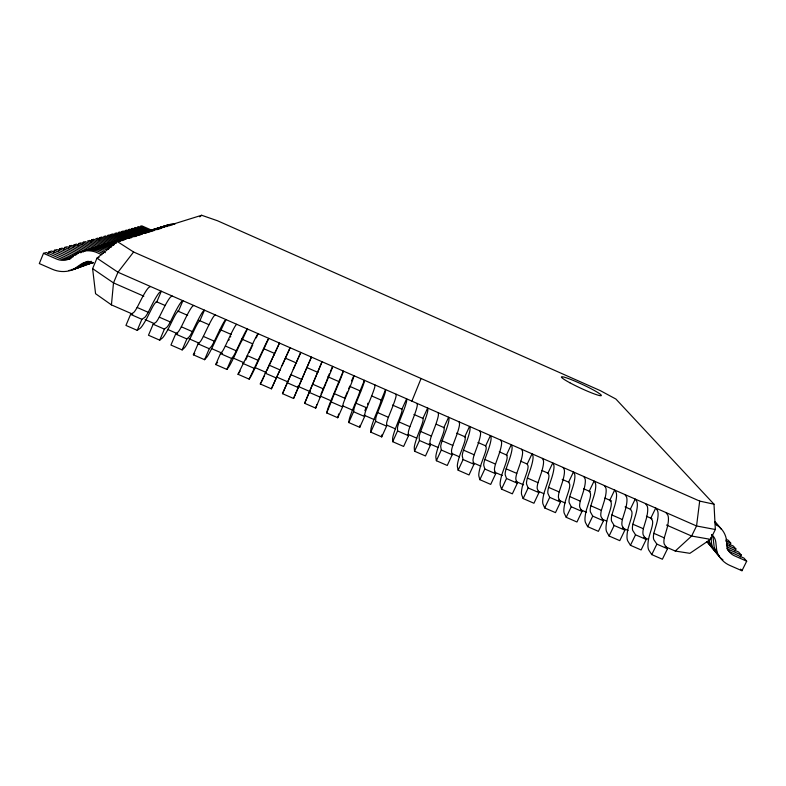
<?xml version="1.0" encoding="UTF-8"?>
<svg xmlns="http://www.w3.org/2000/svg" width="786" height="786" viewBox="0 0 786 786"><rect width="100%" height="100%" fill="white"/><g stroke="black" fill="none" stroke-linecap="round" stroke-linejoin="round"><path stroke-width="1.18" d="M370.746 432.123L375.61 421.345L375.787 418.26A16.142 1.091 -66.4 0 1 377.585 412.65L381.406 403.208A24.671 1.621 -66.4 0 0 385.494 391.222L385.553 389.581L380.827 401.243A13.067 0.855 -66.4 0 1 378.243 408.789L374.706 417.504A28.07 1.896 -66.4 0 0 370.943 429.166L370.746 432.123L381.711 436.898L386.594 426.13L386.643 422.996A16.133 1.228 -66.4 0 1 388.372 417.366L392.145 407.914A24.661 1.827 -66.4 0 0 396.105 395.879L396.095 394.208M381.711 436.898L381.77 434.904M375.001 384.953L374.873 386.565A24.69 1.415 -66.4 0 1 370.648 398.502L366.797 407.934A16.152 0.953 -66.3 0 0 364.92 413.515L364.616 416.541L359.752 427.329L348.758 422.544L349.2 419.685A28.1 1.415 -66.3 0 1 353.258 408.14L356.864 399.435A13.087 0.639 -66.3 0 0 359.615 391.959L364.439 380.326L364.232 381.908A24.7 1.208 -66.3 0 1 359.88 393.786L356.019 403.139A16.162 0.815 -66.3 0 0 354.044 408.759L353.602 411.736L348.758 422.544M132.765 314.194L111.435 304.88L113.498 282.901L117.969 272.231L133.6 252.001L699.678 501.085L713.993 504.199L715.339 529.509L710.485 539.353L689.892 553.334L675.253 551.045L665.143 546.634M359.752 427.329L359.968 425.403M699.678 501.085L696.553 525.972L691.621 536.042L675.253 551.045M326.721 412.935L332.242 399.239A16.182 0.531 -66.3 0 1 334.335 393.747L338.304 384.344A24.73 0.796 -66.3 0 0 342.922 372.554L343.266 371.041L331.761 398.748A28.139 0.924 -66.3 0 0 327.398 410.184L326.721 412.935L337.744 417.739L342.588 406.922L343.148 404.004A16.172 0.668 -66.3 0 1 345.162 398.482L349.102 389.07A24.71 1.002 -66.3 0 0 353.582 377.231L353.857 375.688L351.529 380.896M667.501 548.766L656.86 544.118L653.844 539.697A15.897 4.588 -66.9 0 1 653.795 533.38L656.634 523.673A24.307 6.819 -67 0 0 657.44 510.458L655.711 508.061L650.808 518.17L652.154 520.027A12.871 3.606 -67 0 1 651.604 528.33L648.951 537.28A27.638 7.978 -66.9 0 0 648.99 550.397L651.761 554.602L662.392 559.229L667.501 548.766L664.376 544.285A15.887 4.716 -66.9 0 1 664.258 537.948L667.049 528.231A24.287 7.005 -67 0 0 667.736 514.977L665.938 512.541M337.744 417.739L338.118 415.873M645.463 503.571L647.133 505.938A24.317 6.622 -67 0 1 646.2 519.114L643.331 528.801A15.907 4.451 -66.9 0 0 643.312 535.089L646.2 539.471L641.111 549.954L630.451 545.307L627.906 541.21A27.667 7.516 -66.8 0 1 628.152 528.202L630.873 519.261A12.89 3.409 -67 0 0 631.571 511.018L630.333 509.2L635.216 499.071L636.817 501.419A24.327 6.426 -67 0 1 635.756 514.535L632.868 524.144A15.916 4.323 -66.8 0 0 632.759 530.481L635.53 534.814L646.2 539.471M632.848 524.223L643.351 528.723M624.85 530.147L614.161 525.48L611.626 521.256A15.936 4.058 -66.8 0 1 611.852 515.046L614.829 505.378A24.356 6.033 -66.9 0 0 616.136 492.35L614.672 490.061L609.808 500.21L610.938 501.989A12.9 3.193 -66.9 0 1 610.093 510.173L607.303 519.094A27.707 7.064 -66.8 0 0 606.772 531.994L609.091 536.003L619.781 540.66L624.85 530.147L622.198 525.873A15.926 4.195 -66.8 0 1 622.355 519.634L625.302 509.967A24.346 6.229 -66.9 0 0 626.481 496.89L624.949 494.571M604.385 485.552L605.78 487.811A24.376 5.846 -66.9 0 1 604.355 500.79L601.339 510.448A15.936 3.93 -66.8 0 0 601.044 516.628L603.452 520.804L598.392 531.336L587.682 526.669L585.59 522.759A27.736 6.602 -66.8 0 1 586.405 509.967L589.254 501.065A12.92 2.987 -66.9 0 0 590.266 492.93L589.235 491.201L594.078 481.032L595.415 483.262A24.386 5.649 -66.9 0 1 593.862 496.202L590.807 505.84A15.946 3.802 -66.8 0 0 590.443 512L592.732 516.127L603.452 520.804M581.994 511.44L571.255 506.754L569.202 502.726A15.966 3.537 -66.7 0 1 569.712 496.624L572.837 486.996A24.415 5.247 -66.8 0 0 574.645 474.155L573.446 471.983L568.612 482.172L569.536 483.862A12.93 2.78 -66.8 0 1 568.376 491.938L565.458 500.82A27.765 6.141 -66.7 0 0 564.348 513.494L566.225 517.316L576.963 522.002L581.994 511.44L579.832 507.363A15.956 3.665 -66.7 0 1 580.264 501.232L583.359 491.604A24.405 5.453 -66.8 0 0 585.03 478.713L583.772 476.513M560.497 502.058L549.719 497.351L547.921 493.431A15.985 3.272 -66.7 0 1 548.569 487.379L551.772 477.78A24.445 4.854 -66.8 0 0 553.816 465.027L552.764 462.915L547.94 473.123L548.766 474.764A12.949 2.574 -66.8 0 1 547.449 482.781L544.462 491.643A27.805 5.679 -66.7 0 0 543.067 504.219L544.708 507.943L555.476 512.629L560.497 502.058L558.571 498.078A15.975 3.399 -66.7 0 1 559.141 492.007L562.314 482.388A24.425 5.05 -66.8 0 0 564.24 469.596L563.11 467.454M548.569 487.379L559.16 491.928M542.399 458.366L543.391 460.458A24.454 4.657 -66.7 0 1 541.22 473.162L537.978 482.751A15.995 3.134 -66.7 0 0 537.26 488.774L538.941 492.645L533.94 503.246L523.152 498.55L521.727 494.915A27.834 5.217 -66.6 0 1 523.417 482.457L526.473 473.604A12.959 2.358 -66.7 0 0 527.946 465.646L527.229 464.054L532.034 453.817L532.947 455.88A24.474 4.461 -66.7 0 1 530.648 468.535L527.367 478.114A16.005 2.997 -66.6 0 0 526.581 484.117L528.143 487.929L538.941 492.645M304.634 403.306L322.044 361.737L304.634 403.306L315.687 408.121L327.497 379.618A24.739 0.58 -66.3 0 0 332.242 367.877L332.665 366.384L330.346 371.611M501.537 489.128L506.508 478.487L505.192 474.773A16.025 2.731 -66.6 0 1 506.125 468.829L509.475 459.27A24.504 4.058 -66.7 0 0 512.03 446.703L511.254 444.709L506.469 454.966L507.068 456.519A12.979 2.152 -66.7 0 1 505.447 464.408L502.323 473.241A27.864 4.745 -66.6 0 0 500.348 485.591L501.537 489.128L512.344 493.834L517.335 483.213L515.891 479.44A16.015 2.869 -66.6 0 1 516.756 473.477L520.067 463.907A24.484 4.254 -66.7 0 0 522.493 451.292L521.649 449.268M315.687 408.121L316.218 406.323M506.125 468.829L516.775 473.398M500.839 440.14L501.556 442.115A24.513 3.861 -66.6 0 1 498.874 454.622L495.485 464.182A16.034 2.594 -66.6 0 0 494.482 470.097L495.671 473.752L490.71 484.402L479.863 479.676L478.91 476.237A27.903 4.284 -66.6 0 1 481.179 464.005L484.373 455.192A12.989 1.936 -66.6 0 0 486.151 447.352L485.65 445.849L490.425 435.572L491.063 437.517A24.523 3.655 -66.6 0 1 488.263 449.975L484.824 459.525A16.044 2.456 -66.6 0 0 483.754 465.41L484.824 469.016L479.863 479.676M327.703 377.987L327.379 378.891M479.991 431.003L480.56 432.909A24.543 3.458 -66.6 0 1 477.633 445.328L474.164 454.858A16.054 2.329 -66.5 0 0 473.015 460.714L473.958 464.28L469.016 474.95L458.15 470.215L457.413 466.874A27.932 3.802 -66.5 0 1 459.987 454.75L463.239 445.957A13.008 1.719 -66.6 0 0 465.184 438.175L464.791 436.721L469.547 426.415L470.048 428.301A24.553 3.252 -66.6 0 1 466.992 440.671L463.485 450.191A16.064 2.191 -66.5 0 0 462.266 456.027L463.082 459.525L458.15 470.215M459.093 421.836L459.525 423.683A24.572 3.046 -66.5 0 1 456.332 436.004L452.785 445.515A16.074 2.053 -66.5 0 0 451.498 451.321L452.196 454.78L447.263 465.469L436.377 460.724L435.876 457.481A27.972 3.331 -66.5 0 1 438.735 445.475L442.066 436.702A13.018 1.503 -66.5 0 0 444.169 428.979L443.884 427.564L448.619 417.238L448.983 419.066A24.582 2.849 -66.5 0 1 445.672 431.337L442.086 440.838A16.084 1.916 -66.5 0 0 440.72 446.615L441.3 450.014L436.377 460.724M438.146 412.65L438.441 414.438A24.602 2.643 -66.5 0 1 434.992 426.66L431.367 436.151A16.093 1.778 -66.5 0 0 429.932 441.899L430.384 445.249L425.472 455.968L414.546 451.213L414.281 448.069A28.001 2.859 -66.4 0 1 417.445 436.171L420.844 427.417A13.038 1.297 -66.5 0 0 423.104 419.753L422.927 418.388L427.653 408.042L427.869 409.811A24.612 2.437 -66.5 0 1 424.302 421.984L420.667 431.396A16.103 1.641 -66.4 0 0 419.135 437.183L419.449 440.484L414.546 451.213M420.638 431.465L431.396 436.083M417.15 403.434L417.297 405.173A24.631 2.24 -66.5 0 1 413.593 417.297L409.889 426.769A16.113 1.503 -66.4 0 0 408.317 432.457L408.514 435.709L403.621 446.448L392.676 441.683L392.646 438.627A28.031 2.378 -66.4 0 1 396.095 426.847L399.563 418.113A13.057 1.071 -66.4 0 0 401.99 410.508L401.921 409.192L406.627 398.826L406.706 400.526A24.641 2.034 -66.4 0 1 402.874 412.611L399.141 422.072A16.123 1.366 -66.4 0 0 397.49 427.731L397.559 430.925L392.676 441.683M327.202 379.353L326.475 381.171M290.869 374.745L282.488 393.658L293.561 398.482L311.423 357.07L304.713 372.515M355.989 403.208L366.816 407.855M293.561 398.482L304.369 373.311M411.884 401.135L421.07 378.498M43.495 253.328L57.516 259.419A15.504 14.973 43.3 0 0 67.625 259.557L70.209 258.732A15.386 14.855 43.3 0 1 60.178 258.594L46.276 252.552L43.495 253.328L39.3 263.565L52.338 269.264A26.96 26.026 43.3 0 0 73.236 269.549L75.77 268.645L83.601 263.271A12.723 12.321 40.7 0 1 85.419 262.239M48.093 254.025L49.017 251.785L51.709 251.039L65.385 256.983A15.131 14.62 43.5 0 0 71.349 257.877M364.881 410.646L366.217 407.384M53.458 252.502L54.362 250.302L56.975 249.565L70.435 255.43A14.895 14.394 43.6 0 0 73.334 256.157M58.645 251.019L59.54 248.848L62.074 248.14L75.318 253.917A14.669 14.177 43.8 0 0 76.262 254.222M63.686 249.584L64.56 247.452L67.016 246.765L80.064 252.444A14.443 13.971 43.9 0 0 80.987 252.748M68.569 248.199L69.433 246.087L71.821 245.429L84.672 251.029M73.304 246.843L74.159 244.77L76.478 244.122L89.132 249.643M77.912 245.537L78.757 243.483L80.997 242.864L93.475 248.297A13.804 13.372 44.3 0 0 94.349 248.592M82.275 244.515L83.208 242.245L85.389 241.636L97.69 247.001A13.608 13.185 44.5 0 0 98.555 247.276M90.842 242.068L91.756 239.858L93.819 239.278L105.766 244.495A13.224 12.831 44.8 0 0 106.611 244.77M98.948 239.75L99.842 237.598L101.787 237.058L113.41 242.137A12.871 12.488 45.1 0 0 114.235 242.402M111.435 304.88L95.568 293.699L92.61 268.635L96.973 258.162L117.32 241.548L201.658 215.266L217.516 220.768L600.278 390.622L615.91 399.052L713.993 504.199M110.315 236.498L111.17 234.434L112.978 233.933L124.139 238.816A12.36 12.016 45.5 0 0 124.925 239.072M120.818 233.501L121.653 231.516L123.323 231.045L134.062 235.751A11.898 11.574 45.9 0 0 134.819 235.996M325.836 382.703L326.17 381.908M344.789 398.011L345.702 395.839M150.49 286.497L148.829 287.46A24.995 3.036 -65.9 0 0 141.804 298.336L137.098 307.542A16.359 2.044 -65.9 0 1 133.649 312.504L130.604 314.38L125.947 325.433L137.226 330.346L139.967 328.46A28.424 3.301 -65.9 0 0 146.962 318.045L151.256 309.517A13.234 1.493 -65.9 0 1 155.579 302.63L156.807 301.863L161.307 291.242L159.715 292.235A24.975 2.82 -65.9 0 0 152.828 303.16L148.171 312.376A16.349 1.896 -65.9 0 1 144.791 317.377L141.883 319.312L137.226 330.346M172.114 295.978L170.601 297A24.965 2.604 -65.9 0 0 163.842 307.984L159.224 317.21A16.339 1.749 -66 0 1 155.923 322.24L153.152 324.225L148.475 335.249L159.725 340.151L162.211 338.157A28.394 2.79 -66 0 0 168.902 327.624L173.117 319.087A13.215 1.267 -65.9 0 1 177.272 312.13L178.393 311.315L182.902 300.714L181.468 301.765A24.946 2.387 -65.9 0 0 174.846 312.799L170.267 322.034A16.329 1.601 -66 0 1 167.045 327.094L164.402 329.137L159.725 340.151M325.483 383.548L320.993 394.051M193.68 305.44L192.315 306.53A24.936 2.171 -66 0 0 185.83 317.613L181.301 326.858A16.319 1.464 -66 0 1 178.157 331.947L175.642 334.05L170.945 345.044L182.165 349.927L184.415 347.834A28.355 2.289 -66 0 0 190.782 337.174L194.928 328.617A13.205 1.032 -66 0 1 198.917 321.602L199.919 320.737L204.448 310.165L203.161 311.276A24.916 1.955 -66 0 0 196.814 322.417L192.315 331.672A16.31 1.317 -66 0 1 189.249 336.791L186.871 338.943L182.165 349.927M204.556 359.693L209.282 348.729L211.395 346.459A16.29 1.032 -66.1 0 0 214.303 341.281L218.724 332.006A24.887 1.523 -66 0 1 224.796 320.767L225.946 319.588L220.502 331.053A13.185 0.806 -66 0 0 216.681 338.137L212.613 346.714A28.325 1.788 -66.1 0 1 206.561 357.492L204.556 359.693L193.366 354.81L198.082 343.846L200.322 341.625A16.3 1.169 -66 0 0 203.319 336.477L207.769 327.212A24.906 1.739 -66 0 1 213.989 316.031L215.207 314.881M226.889 369.42L231.634 358.485L233.481 356.107A16.27 0.737 -66.1 0 0 236.252 350.87L240.585 341.576A24.857 1.1 -66.1 0 1 246.391 330.238L247.394 328.99L242.039 340.485A13.166 0.58 -66.1 0 0 238.394 347.628L234.395 356.225A28.286 1.287 -66.1 0 1 228.647 367.121L226.889 369.42L215.728 364.557L220.463 353.612L222.448 351.283A16.28 0.884 -66.1 0 0 225.287 346.086L229.659 336.791A24.877 1.317 -66.1 0 1 235.604 325.502L236.674 324.294M249.172 379.137L262.386 351.116A24.828 0.678 -66.1 0 1 267.928 339.68L268.783 338.373L256.118 365.716A28.257 0.796 -66.1 0 1 250.685 376.73L249.172 379.137L238.03 374.283L244.505 360.921A16.26 0.599 -66.1 0 0 247.197 355.655L251.491 346.351A24.847 0.884 -66.1 0 1 257.169 334.964L258.093 333.686L256.256 337.892M282.066 365.618L290.122 347.736L271.396 388.824L260.284 383.981L279.462 343.06L274.147 354.791M271.396 388.824L279.973 369.98M293.237 369.449L300.783 352.403L282.488 393.658M328.017 376.828L329.413 373.704M266.965 370.452L272.418 358.396M245.763 359.9L247.246 356.667M249.231 352.364L249.653 351.44M272.762 357.669L273.066 357.001M523.152 498.55L528.143 487.929M250.066 350.556L251.186 348.227M544.708 507.943L549.719 497.351M566.225 517.316L571.255 506.754M587.682 526.669L592.732 516.127M273.351 356.412L274 355.075M609.091 536.003L614.161 525.48M630.451 545.307L635.53 534.814M651.761 554.602L656.86 544.118M729.762 545.16L730.764 543.136L728.249 540.277L726.185 539.373M734.9 551.025L735.912 548.972L733.318 546.034L727.06 543.283M740.186 557.077L741.227 554.985L738.555 551.959L726.893 546.85M711.723 534.598A12.173 11.643 -25.3 0 1 713.295 539.216L714.278 548.137L716.803 551.192A25.643 24.445 -26.9 0 0 729.88 565.448L741.964 570.734L746.7 561.194L743.939 558.07L731.088 552.391A14.639 13.961 -26.9 0 1 727.325 549.512M251.51 347.569L251.805 346.98M252.306 346.027L252.67 345.388M260.284 383.981L261.217 382.35M238.03 374.283L239.131 372.711M215.728 364.557L217.604 362.317M193.366 354.81L194.781 353.386M199.801 216.857L201.658 215.266M67.714 259.527L76.213 253.78A24.219 23.433 40.7 0 1 95.676 252.09L101.836 254.713M75.269 255.283L77.254 253.917M73.236 269.549L81.125 264.125A12.831 12.419 40.7 0 1 93.318 263.074M71.536 269.529A26.527 25.624 43.4 0 0 78.266 267.751L86.038 262.416A12.625 12.222 40.8 0 1 87.836 261.404M78.266 267.751L80.722 266.876L88.435 261.581M78.227 267.495A26.105 25.221 43.5 0 0 83.149 266.012L89.84 261.424M83.149 266.012L91.215 261.257M83.021 265.786A25.692 24.847 43.7 0 0 87.875 264.322L90.695 262.386M87.875 264.322L92.05 262.219M148.829 231.644L149.969 230.937M164.186 226.869L165.256 226.201M98.997 257.454L96.973 258.162L117.969 272.231L696.553 525.972L715.339 529.509M710.485 539.353L691.621 536.042L666.489 525.038M108.723 249.005L107.112 248.376A23.266 22.548 41 0 0 90.115 249.133M106.523 249.732L104.902 249.093A23.452 22.715 41 0 0 87.767 249.85M104.283 250.469L102.652 249.83A23.639 22.892 40.9 0 0 85.379 250.587M137.206 234.778L126.605 230.131L124.974 230.583L135.644 235.26A11.819 11.495 46 0 0 136.4 235.505M132.461 236.242L121.653 231.516M129.199 237.254L118.244 232.459L119.963 231.988L130.84 236.743A12.045 11.711 45.8 0 0 131.606 236.999A20.672 20.102 42.3 0 0 123.284 238.895M127.529 237.765L116.515 232.951L114.756 233.442L125.848 238.286A12.281 11.937 45.5 0 0 126.625 238.541M122.41 239.357L111.17 234.434M118.883 240.447L107.495 235.466L109.342 234.945L120.661 239.897A12.527 12.163 45.3 0 0 121.457 240.152M117.085 240.997L105.619 235.987L103.713 236.517L115.257 241.567M111.543 242.717L99.842 237.598M109.637 243.296L97.857 238.158L95.853 238.718L107.721 243.896A13.136 12.743 44.8 0 0 108.556 244.171M103.791 245.114L91.756 239.858M101.787 245.733L89.663 240.437L87.541 241.037L99.753 246.362M91.323 248.966L78.757 243.483M86.922 250.331L74.159 244.77M151.836 230.249L141.853 225.877L140.409 226.28L150.45 230.681M147.63 231.556L137.471 227.095L138.945 226.682L149.055 231.113A11.191 10.906 46.6 0 0 149.762 231.349M144.742 232.45L134.455 227.94L135.968 227.518L146.196 231.998A11.318 11.033 46.5 0 0 146.923 232.234M141.785 233.363L131.37 228.795L132.922 228.362L143.268 232.902A11.456 11.161 46.3 0 0 144.005 233.137M140.272 233.825L129.798 229.237L128.206 229.679L138.749 234.297A11.672 11.358 46.1 0 0 139.495 234.542M137.137 307.464L148.21 312.307M159.263 317.141L170.307 321.965M181.33 326.789L192.354 331.604M203.358 336.408L214.342 341.212M225.317 346.007L236.281 350.802M247.236 355.586L258.172 360.371M269.097 365.146L280.003 369.911M290.899 374.676L301.785 379.432M312.661 384.187L323.518 388.932M334.364 393.668L345.192 398.404M377.614 412.581L388.392 417.287M399.16 421.994L409.919 426.7M442.105 440.769L452.815 445.446M463.504 450.123L474.184 454.789M484.854 459.446L495.504 464.104M527.396 478.045L537.997 482.673M569.732 496.546L580.284 501.163M590.826 505.771L601.359 510.369M611.872 514.968L622.374 519.556M653.814 533.301L664.268 537.87M145.115 319.588L154.095 323.508M167.575 329.393L177.675 333.804M188.905 338.707L199.005 343.118M211.355 348.512L222.585 353.405M232.695 357.817L243.915 362.719M255.145 367.622L266.375 372.525M276.476 376.936L287.705 381.839M297.806 386.25L310.156 391.644M320.266 396.056L331.495 400.958M342.716 405.861L352.826 410.272M364.056 415.175L374.156 419.586M386.506 424.98L395.486 428.901M407.846 434.294L416.835 438.224M429.195 443.618L438.185 447.539M451.665 453.424L459.525 456.863M473.015 462.748L480.875 466.186M494.355 472.072L502.225 475.501M515.704 481.386L523.574 484.824M538.174 491.201L543.794 493.657M558.404 500.034L565.144 502.971M580.874 509.839L586.494 512.295M602.223 519.163L606.713 521.128M622.443 527.995L628.063 530.442M643.793 537.31L648.283 539.275M130.604 314.38L141.883 319.312M153.152 324.225L164.402 329.137M175.642 334.05L186.871 338.943M198.082 343.846L209.282 348.729M220.463 353.612L231.634 358.485M242.786 363.358L253.927 368.221M265.059 373.085L276.171 377.928M287.273 382.782L298.366 387.616M309.438 392.46L320.501 397.284M331.554 402.108L342.588 406.922M353.602 411.736L364.616 416.541M375.61 421.345L386.594 426.13M397.559 430.925L408.514 435.709M419.449 440.484L430.384 445.249M441.3 450.014L452.196 454.78M463.082 459.525L473.958 464.28M484.824 469.016L495.671 473.752M506.508 478.487L517.335 483.213M105.314 252.67L100.362 250.567A23.826 23.069 40.8 0 0 82.952 251.333M103.035 253.436L98.034 251.324A24.022 23.256 40.7 0 0 80.486 252.1M69.433 246.087L82.383 251.726A14.335 13.873 44 0 0 83.296 252.031M64.56 247.452L77.716 253.171A14.551 14.079 43.8 0 0 78.639 253.475M59.54 248.848L72.892 254.664A14.777 14.286 43.7 0 0 73.845 254.969M725.586 540.866L730.764 543.136M54.362 250.302L67.93 256.197A15.013 14.512 43.5 0 0 72.843 257.101M726.451 544.826L735.912 548.972M49.017 251.785L62.801 257.788A15.258 14.738 43.4 0 0 70.819 258.437M741.227 554.985L728.465 549.355A14.521 13.853 -27 0 1 726.853 548.363M143.838 296.184L113.498 282.901L92.61 268.635M156.188 301.598L165.178 305.528M177.538 310.942L187.648 315.363M198.878 320.285L208.988 324.716M220.227 329.629L231.457 334.551M241.567 338.982L252.807 343.895M264.037 348.817L274.147 353.238M285.387 358.161L296.617 363.083M306.727 367.504L317.957 372.426M328.076 376.858L339.306 381.77M349.416 386.201L360.646 391.123M371.886 396.036L380.876 399.976M392.46 405.045L401.921 409.192M413.917 414.448L422.907 418.378M436.387 424.283L444.247 427.722M456.607 433.135L465.587 437.065M477.947 442.479L485.807 445.917M499.287 451.822L507.147 455.261M520.627 461.166L527.367 464.113M541.967 470.509L548.707 473.457M562.187 479.362L568.926 482.309M583.526 488.705L590.266 491.663M604.866 498.049L611.606 501.006M625.086 506.901L630.706 509.367M646.426 516.245L652.046 518.711M746.7 561.194L733.741 555.476A14.747 14.06 -26.9 0 1 727.423 548.579L726.284 538.862A23.148 22.136 -25.3 0 0 715.486 524.252M83.208 242.245L95.597 247.649A13.706 13.283 44.4 0 0 96.472 247.934M117.32 241.548L133.6 252.001M740.599 569.133L741.964 570.734M709.09 539.972L709.326 542.173L711.782 545.13A25.25 24.091 -27 0 0 719.062 555.751M716.803 551.192L715.82 542.202A12.262 11.721 -25.3 0 0 711.615 534.588M710.937 537.378L711.782 545.13M714.562 522.366A22.971 21.969 -25.3 0 1 720.998 529.027M722.923 559.838A25.447 24.268 -26.9 0 1 714.278 548.137M714.975 521.865A22.794 21.811 -25.3 0 1 718.443 526.158M714.916 521.816A22.617 21.654 -25.4 0 1 716.822 524.94M716.557 552.715A25.054 23.914 -27 0 1 709.326 542.173M714.091 549.728A24.867 23.747 -27 0 1 708.127 542.222M711.664 546.781A24.68 23.57 -27.1 0 1 707.351 542.085M709.267 543.873A24.494 23.403 -27.1 0 1 706.958 541.692M130.466 236.674A20.112 19.571 42.6 0 1 140.232 234.985M128.708 237.225A20.249 19.699 42.5 0 1 136.852 235.446M166.534 225.553A17.292 16.889 44.4 0 1 174.944 224.089M163.95 226.604A17.4 16.987 44.4 0 1 172.242 224.423M163.91 226.358A17.498 17.086 44.3 0 1 172.429 224.884M161.287 227.429A17.606 17.184 44.2 0 1 169.678 225.228M161.238 227.183A17.705 17.282 44.1 0 1 169.845 225.69M158.556 228.274A17.813 17.39 44.1 0 1 167.045 226.044M157.171 228.706A17.921 17.489 44 0 1 167.212 226.525M155.766 229.139A18.029 17.597 43.9 0 1 164.353 226.879M154.341 229.581A18.137 17.695 43.8 0 1 164.5 227.37M152.906 230.023A18.255 17.803 43.8 0 1 161.602 227.744M151.334 230.239A18.481 18.019 43.6 0 1 160.315 228.687M152.798 229.787A18.363 17.911 43.7 0 1 161.729 228.245M146.962 231.86A18.717 18.245 43.5 0 1 157.446 229.591M148.475 231.398A18.599 18.127 43.5 0 1 158.89 229.129M143.887 232.813A18.952 18.471 43.3 0 1 154.488 230.514M145.43 232.342A18.835 18.353 43.4 0 1 154.4 229.984M140.723 233.796A19.198 18.707 43.1 0 1 151.462 231.457M143.71 232.587A19.07 18.589 43.2 0 1 152.985 230.986M139.112 234.297A19.326 18.825 43.1 0 1 149.92 231.949M137.481 234.798A19.454 18.943 43 0 1 146.736 232.371M134.151 235.829A19.709 19.188 42.8 0 1 145.174 233.432M135.821 235.319A19.581 19.061 42.9 0 1 146.776 232.931M132.195 236.144A19.974 19.444 42.7 0 1 141.902 234.464M132.451 236.36A19.837 19.316 42.8 0 1 141.893 233.874M123.608 239.101A20.524 19.964 42.4 0 1 135.094 236.606M125.426 238.531A20.387 19.827 42.5 0 1 136.823 236.055M119.904 240.241A20.819 20.24 42.2 0 1 131.537 237.716M119.551 240.044A20.967 20.377 42.1 0 1 129.729 238.286M116.092 241.43A21.114 20.515 42.1 0 1 126.133 238.787M112.162 242.638A21.419 20.8 41.9 0 1 124.139 240.035M115.699 241.233A21.261 20.662 42 0 1 124.257 239.376M109.726 243.08A21.733 21.104 41.8 0 1 120.278 241.253M111.75 242.452A21.576 20.947 41.8 0 1 122.223 240.644M105.589 244.358A22.057 21.409 41.6 0 1 116.299 242.501M106.071 244.534A21.89 21.251 41.7 0 1 116.475 241.793M99.694 246.499A22.381 21.723 41.4 0 1 114.058 244.014M103.477 245.006A22.214 21.566 41.5 0 1 116.112 243.365M96.953 247.02A22.725 22.037 41.3 0 1 111.73 245.733M99.154 246.342A22.558 21.88 41.4 0 1 113.832 245.065M92.453 262.691A25.299 24.474 43.8 0 1 87.678 264.125M93.151 262.475A25.103 24.287 43.9 0 1 89.958 263.32M90.184 263.497A25.496 24.651 43.8 0 1 85.369 264.951M92.424 248.415A23.079 22.372 41.1 0 1 109.293 247.669M93.023 248.573A22.902 22.205 41.2 0 1 111.445 246.971M85.527 265.157A25.899 25.034 43.6 0 1 80.644 266.631M80.722 266.876A26.311 25.417 43.5 0 1 74.051 268.635M86.381 261.846A12.723 12.321 40.7 0 1 88.415 261.316M75.77 268.645A26.744 25.82 43.3 0 1 68.991 270.433M228.805 340.25A13.175 0.698 -66.1 0 1 229.198 339.473M230.485 337.017A13.175 0.698 -66.1 0 1 230.74 336.585M240.182 371.11A28.276 1.041 -66.1 0 1 239.907 371.582M264.587 375.61A28.237 0.54 -66.2 0 1 264.076 376.69M263.595 377.693A28.237 0.54 -66.2 0 1 263.163 378.597M262.779 379.392A28.237 0.54 -66.2 0 1 262.436 380.09M262.131 380.679A28.237 0.54 -66.2 0 1 261.679 381.534M316.483 405.419A28.149 0.678 -66.3 0 1 316.778 404.515M348.846 387.842A13.087 0.531 -66.3 0 1 348.562 388.697M347.265 392.076A13.087 0.531 -66.3 0 1 346.921 392.921M346.547 393.825A13.087 0.531 -66.3 0 1 346.154 394.759M338.402 414.527A28.119 1.169 -66.3 0 1 338.55 414.006M367.936 403.179A13.077 0.747 -66.4 0 1 367.563 404.112M569.86 382.762A21.979 2.044 25 0 0 601.28 395.613A21.979 2.044 25 0 0 573.122 380.375A21.979 2.044 25 0 0 569.86 382.762"/></g></svg>
